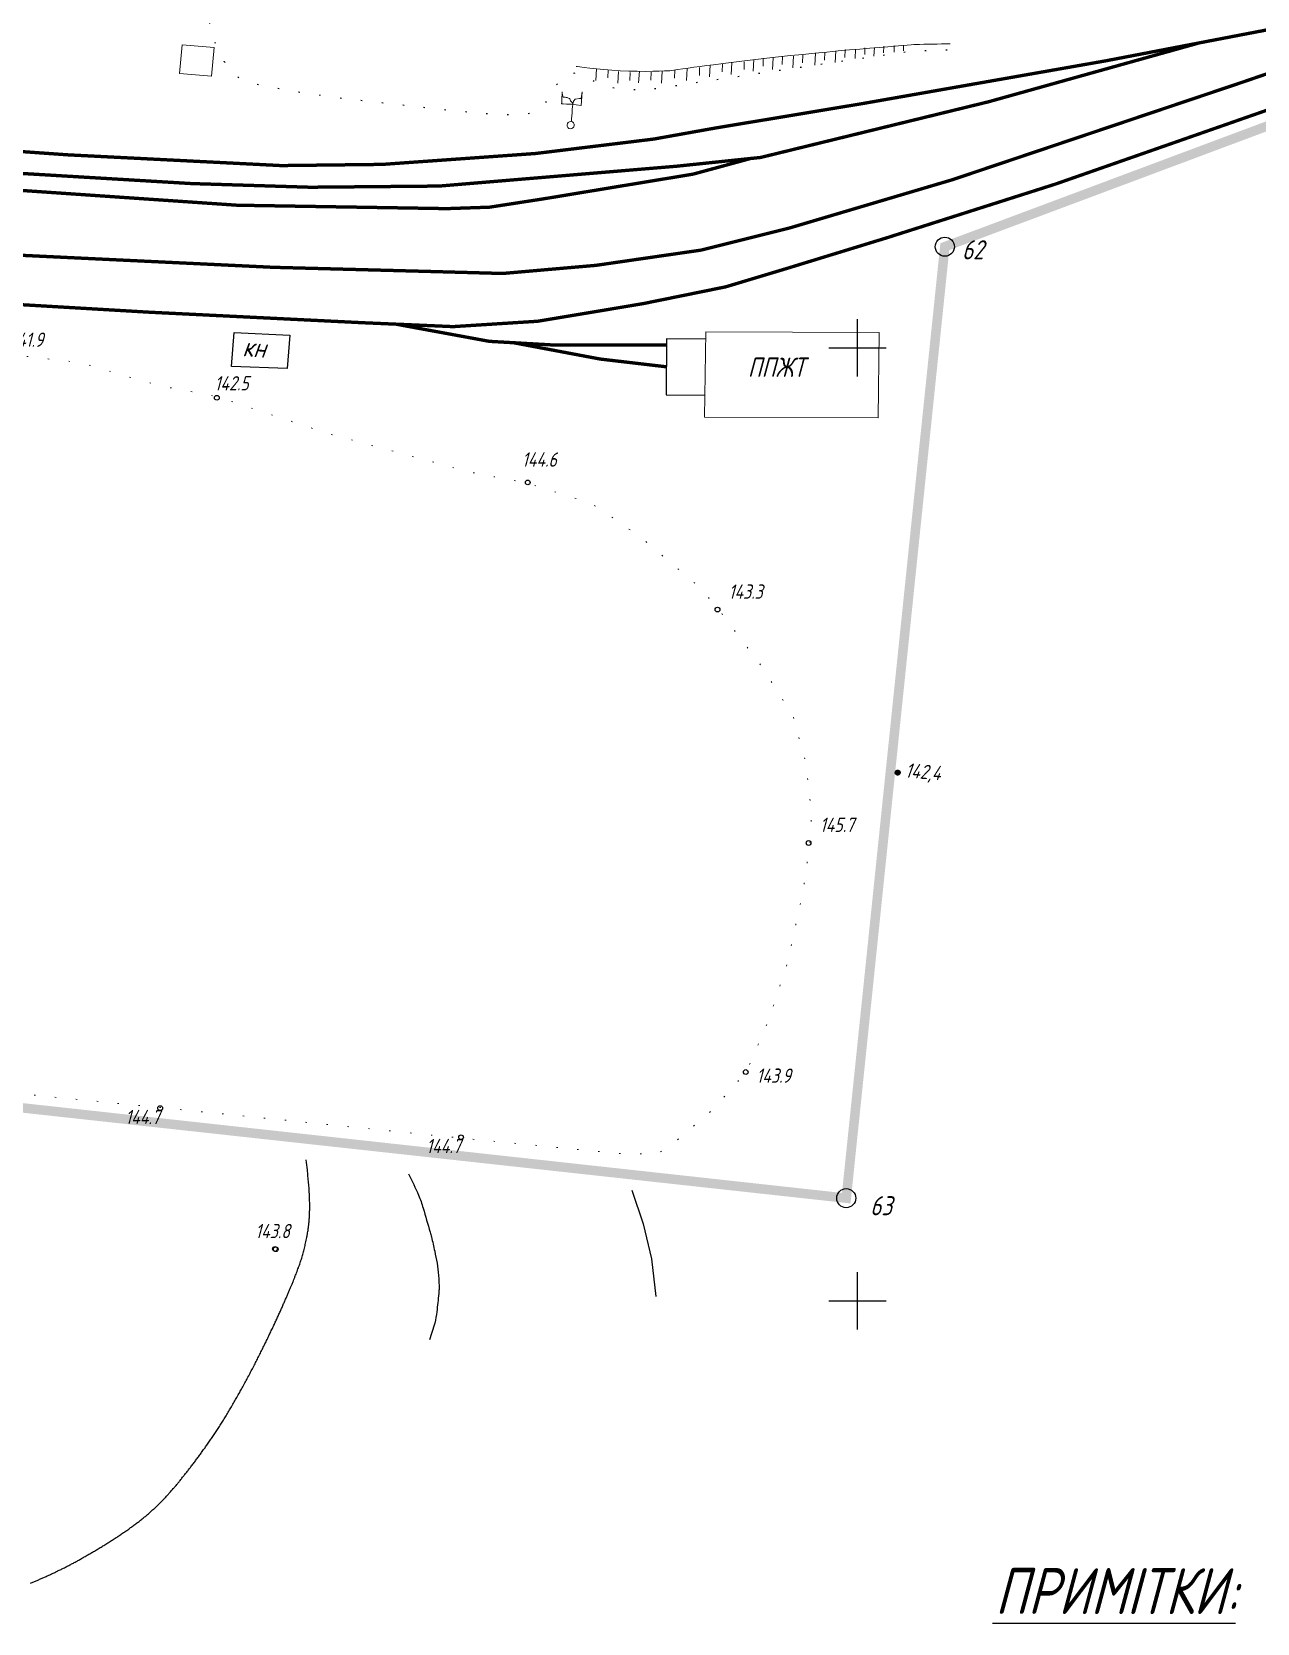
# Model space of a CAD drawing. Header units: millimetres. Extents: x 0 to 841, y 0 to 594.
# Drawn here: x 650.7 to 744, y 92.4 to 213.6 of the extents above; entities that cross this region are included whole.
import ezdxf

# ---------------------------------------------------------------- set-up
doc = ezdxf.new("R2010")
doc.units = ezdxf.units.MM
doc.linetypes.add('KONTUR', pattern=[1.5, 0, -1.5])
for name, color, linetype in [('00_доповнення_топоплан', 7, 'Continuous'), ('01_Відвал_62.5', 7, 'Continuous'), ('01_Земельний_відвід_існуючий', 7, 'Continuous'), ('02_умовні', 7, 'Continuous'), ('0_завод', 7, 'Continuous'), ('кресты', 7, 'Continuous'), ('ПИКЕТЫ', 7, 'Continuous'), ('РЕЛЬЕФ', 7, 'Continuous')]:
    doc.layers.add(name, color=color, linetype=linetype)
doc.styles.add('Такие дела', font='GOST_A.TTF', dxfattribs={"oblique": 15})

msp = doc.modelspace()

# ---------------------------------------------------------------- linework, layer by layer
at = {"layer": '00_доповнення_топоплан', "color": 7, "const_width": 0.254, "flags": 128}
for points in [[(754.22, 215.58), (732.48, 211.41), (713.93, 208.15), (702.73, 206.29), (698.04, 205.45), (689.03, 204.35), (677.36, 203.52), (669.64, 203.43), (653.37, 204.25), (648.84, 204.57)], [(649.11, 196.63), (669.03, 195.68), (681.07, 195.36), (686.53, 195.21), (693.64, 195.83), (701.65, 196.99), (708.37, 198.67), (720.79, 202.35), (742.92, 209.79), (754.36, 213.72)], [(648.72, 202.9), (662.81, 202.06), (671.85, 201.78), (681.7, 201.87), (699.77, 203.38), (706.19, 204.05), (723.55, 208.29), (739.58, 212.77)], [(754.84, 211.17), (728.68, 202.03), (715.84, 197.94), (708.01, 195.54), (703.52, 194.19), (697.22, 192.91), (689.2, 191.57), (682.75, 191.16), (675.82, 191.46), (659.59, 192.26), (649.22, 192.87)], [(705.42, 203.97), (701.05, 202.78), (689.67, 200.9), (685.53, 200.26), (682.26, 200.15), (666.29, 200.41), (648.63, 201.62)], [(699.02, 189.75), (690.57, 189.75), (685.51, 190.04), (678.45, 191.34)], [(687.38, 189.93), (693.96, 188.69), (699, 188.1)]]:
    msp.add_lwpolyline(points, dxfattribs=at)
at = {"layer": '00_доповнення_топоплан', "linetype": 'KONTUR', "lineweight": 15, "flags": 128}
msp.add_lwpolyline([(635.3, 131.41), (635.48, 133.39), (636.17, 133.96), (637.28, 133.94), (660.37, 131.67), (683.46, 129.33), (695.59, 128.15), (698.29, 128.13), (699.59, 128.97), (702.7, 131.65), (705.11, 134.42), (706.82, 138.39), (708.26, 142.76), (709.44, 148.28), (709.94, 151.78), (710.06, 154.11), (709.63, 157.91), (708.67, 161.45), (706.33, 165.19), (702.98, 169.62), (701.56, 171.27), (697.32, 174.9), (694, 177.25), (693.04, 177.78), (688.46, 179.23), (684.06, 180.07), (673.32, 182.98), (664.77, 185.83), (660.24, 186.69), (654.41, 188.41), (649.24, 189.01), (639.36, 189.99), (632.04, 191.08), (624.41, 191.68), (621.13, 191.8), (608.64, 193), (603.13, 193.31), (597.63, 193.17), (594.31, 193.2), (583.44, 192.74), (581.78, 193.12), (579.21, 193.84), (576.27, 194.25), (573.91, 194.37), (572.42, 194.13), (571.48, 193.87), (570.52, 193.96), (566.01, 194.64), (556.93, 196.3), (553.18, 196.52), (547.64, 196.97), (545.33, 196.73), (537.04, 196.76), (526.3, 198.01), (521.32, 199.38), (520.07, 199.52), (518.75, 198.61), (517.16, 195.96), (515.18, 194.01), (513.88, 193.31), (510.2, 192.25), (502.93, 191.51), (497.76, 191.19), (491.81, 190.69), (488.18, 190.73), (487.02, 190.43), (486.45, 190.07), (485.28, 187.76), (484.65, 185.16), (484.62, 184.13), (484.83, 183.14), (489.98, 181.24), (496.41, 178.15), (503.18, 174.78), (511.27, 173.62), (518.66, 172.92), (538.29, 170.83), (546.75, 168.99), (547.12, 168.03), (547.16, 163.63), (547.81, 153.77), (548.6, 141.12), (550.11, 134.05), (553.32, 125.49), (556.76, 119.86), (559.81, 117.28), (562.53, 115.94), (567.74, 115.16), (573.4, 114.86), (580.61, 114.27), (583.93, 113.74), (589.27, 110.48), (596.43, 105.74), (602.11, 100.71), (611.59, 99.36), (624.27, 97.99), (626.66, 98.26), (628.04, 99.09), (629.24, 101.39), (629.76, 105.61), (630.12, 110.61), (630.33, 111.18), (631.26, 112.29), (633.86, 114.97), (635.22, 116.9), (635.19, 123.43)], close=True, dxfattribs=at)
at = {"layer": '00_доповнення_топоплан', "color": 7, "linetype": 'Continuous', "lineweight": -3, "flags": 128}
msp.add_lwpolyline([(702, 190.21), (699.02, 190.24), (698.98, 185.96), (701.94, 185.93)], dxfattribs=at)
at = {"layer": '00_доповнення_топоплан', "color": 30, "linetype": 'Continuous'}
for points in [[(650.54, 95.44, 0.002754), (650.8, 95.54, 0.002772), (651.05, 95.64, 0.002581), (651.31, 95.75, 0.002654), (651.56, 95.86, 0.002427), (651.82, 95.98, 0.002516), (652.08, 96.1, 0.002281), (652.35, 96.22, 0.002373), (652.6, 96.35, 0.002134), (652.88, 96.48, 0.002227), (653.14, 96.61, 0.001986), (653.41, 96.75, 0.002081), (653.68, 96.89, 0.00184), (653.96, 97.04, 0.001913), (654.23, 97.19, 0.001719), (654.51, 97.35, 0.001704), (654.79, 97.51, 0.001727), (655.07, 97.67, 0.001662), (655.36, 97.84, 0.001927), (655.64, 98, 0.001765), (655.94, 98.18, 0.002142), (656.21, 98.35, 0.001928), (656.51, 98.54, 0.002391), (656.78, 98.71, 0.002138), (657.08, 98.9, 0.002705), (657.35, 99.08, 0.002405), (657.64, 99.28, 0.003104), (657.9, 99.45, 0.002744), (658.18, 99.66, 0.003614), (658.43, 99.84, 0.003227), (658.7, 100.04, 0.004221), (658.94, 100.23, 0.004012), (659.19, 100.43, 0.004602), (659.42, 100.61, 0.004513), (659.64, 100.81, 0.004396), (659.86, 101.01, 0.00459), (660.07, 101.2, 0.004106), (660.28, 101.4, 0.004456), (660.47, 101.59, 0.003715), (660.68, 101.8, 0.00416), (660.86, 101.99, 0.003191), (661.06, 102.21, 0.003714), (661.23, 102.4, 0.002573), (661.43, 102.63, 0.003147), (661.59, 102.82, 0.001904), (661.79, 103.06, 0.002407), (661.95, 103.26, 0.001327), (662.14, 103.5, 0.001511), (662.31, 103.71, 0.001198), (662.51, 103.96, 0.001273), (662.69, 104.19, 0.001587), (662.87, 104.42, 0.001412), (663.07, 104.68, 0.001846), (663.25, 104.93, 0.001607), (663.45, 105.2, 0.002001), (663.64, 105.46, 0.001779), (663.85, 105.75, 0.002136), (664.04, 106.02, 0.00193), (664.25, 106.32, 0.002253), (664.44, 106.6, 0.002062), (664.65, 106.91, 0.002352), (664.85, 107.21, 0.002212), (665.05, 107.54, 0.002399), (665.26, 107.86, 0.002414), (665.46, 108.19, 0.002213), (665.67, 108.54, 0.002291), (665.87, 108.87, 0.001803), (666.08, 109.24, 0.002001), (666.28, 109.58, 0.001553), (666.49, 109.96, 0.001747), (666.68, 110.3, 0.001384), (666.89, 110.69, 0.001547), (667.07, 111.03, 0.001252), (667.28, 111.42, 0.001391), (667.46, 111.77, 0.00115), (667.66, 112.15, 0.001268), (667.84, 112.5, 0.001074), (668.02, 112.87, 0.001173), (668.2, 113.22, 0.001025), (668.37, 113.58, 0.001107), (668.54, 113.91, 0.001003), (668.71, 114.26, 0.001075), (668.86, 114.59, 0.001), (669.02, 114.92, 0.001061), (669.17, 115.23, 0.000993), (669.31, 115.55, 0.001052), (669.45, 115.85, 0.000988), (669.59, 116.15, 0.001046), (669.72, 116.44, 0.000988), (669.84, 116.73, 0.001046), (669.96, 117, 0.000995), (670.08, 117.27, 0.001052), (670.19, 117.52, 0.00101), (670.29, 117.77, 0.001023), (670.39, 118.01, 0.001079), (670.48, 118.22, 0.000946), (670.58, 118.47, 0.001403), (670.66, 118.66, 0.001192), (670.75, 118.89, 0.002194), (670.82, 119.06, 0.001773), (670.9, 119.28, 0.002878), (670.96, 119.45, 0.002436), (671.04, 119.66, 0.003371), (671.1, 119.83, 0.003023), (671.16, 120.02, 0.003637), (671.22, 120.2, 0.00343), (671.27, 120.39, 0.003628), (671.33, 120.57, 0.003581), (671.38, 120.76, 0.003365), (671.42, 120.95, 0.003194), (671.47, 121.15, 0.003192), (671.51, 121.33, 0.00245), (671.56, 121.56, 0.004094), (671.6, 121.76, 0.003203), (671.65, 122.02, 0.00666), (671.69, 122.23, 0.00493), (671.73, 122.52, 0.007335), (671.76, 122.78, 0.005969), (671.79, 123.1, 0.00698), (671.81, 123.41, 0.006179), (671.82, 123.76, 0.006295), (671.83, 124.14, 0.005875), (671.82, 124.54, 0.005505), (671.81, 124.98, 0.005316), (671.78, 125.44, 0.004734), (671.78, 125.5, 0.000292), (671.69, 126.48, 0.008425), (671.65, 126.91, 0.004679), (671.55, 127.68)], [(679.35, 126.61, -0.017768), (680.12, 124.99, -0.03042), (680.47, 124, -0.001637), (681, 122.16, -0.008569), (681.1, 121.81, -0.00822), (681.35, 120.72, -0.009871), (681.53, 119.81, -0.024382), (681.64, 118.88, -0.021112), (681.68, 117.81, -0.02146), (681.66, 117.5, -0.004728), (681.51, 116.1, -0.035764), (681.35, 115.25, -0.022709), (680.95, 113.97)]]:
    msp.add_lwpolyline(points, format="xyb", dxfattribs=at)
msp.add_lwpolyline([(696.38, 125.36), (697.24, 122.81), (697.86, 120.15), (698.21, 117.27)], dxfattribs=at)
at = {"layer": '00_доповнення_топоплан', "color": 7, "linetype": 'Continuous'}
for centre in [(660.43, 131.62), (683.36, 129.4), (669.24, 120.87)]:
    msp.add_circle(centre, 0.181, dxfattribs=at)
at = {"layer": '01_Відвал_62.5', "color": 7, "linetype": 'Continuous', "lineweight": -3, "flags": 128}
msp.add_lwpolyline([(666.06, 190.72), (670.32, 190.52), (670.1, 187.96), (665.86, 188.13), (666.06, 190.72)], dxfattribs=at)
at = {"layer": '01_Земельний_відвід_існуючий', "color": 2, "linetype": 'Continuous', "lineweight": 50, "const_width": 0.726}
msp.add_lwpolyline([(836, 233.45), (810.64, 228.13), (792.73, 224.38), (720.22, 197.25), (712.71, 124.76), (634.88, 133.29), (634.73, 126.58), (634.02, 95.91), (544.55, 105.03)], dxfattribs=at)
at = {"layer": '01_Земельний_відвід_існуючий', "color": 7, "linetype": 'Continuous', "lineweight": -3}
for centre in [(720.22, 197.25), (712.71, 124.76)]:
    msp.add_circle(centre, 0.726, dxfattribs=at)
at = {"layer": '0_завод', "lineweight": 15}
for p, q in [((662.1, 212.63), (661.91, 210.44)), ((664.54, 212.42), (662.1, 212.63)), ((664.35, 210.23), (664.54, 212.42)), ((661.91, 210.44), (664.35, 210.23)), ((661.91, 210.44), (661.91, 210.44))]:
    msp.add_line(p, q, dxfattribs=at)
at = {"layer": '0_завод', "color": 73, "lineweight": 15}
msp.add_ellipse((691.71, 206.51), major_axis=(0.024, 0.276), ratio=0.998689, dxfattribs=at)
at = {"layer": '0_завод', "lineweight": 15}
for points in [[(717.96, 212.65), (717.75, 212.64), (712.46, 212.24), (707.55, 211.71)], [(711.92, 212.17), (711.92, 212.17), (711.87, 211.28), (711.87, 211.28)], [(712.64, 212.27), (712.64, 212.27), (712.61, 211.66), (712.61, 211.66)], [(713.41, 212.31), (713.41, 212.31), (713.38, 211.6), (713.38, 211.6)], [(714.13, 212.41), (714.13, 212.41), (714.12, 211.9), (714.12, 211.9)], [(714.85, 212.42), (714.85, 212.42), (714.82, 211.76), (714.82, 211.76)], [(715.57, 212.52), (715.57, 212.52), (715.55, 212.02), (715.55, 212.02)], [(716.37, 212.58), (716.37, 212.58), (716.35, 212.06), (716.35, 212.06)], [(717.08, 212.55), (717.08, 212.55), (717.08, 212.18), (717.08, 212.18)], [(720.64, 212.71), (719.75, 212.68), (718.86, 212.69), (717.96, 212.65)], [(707.55, 211.71), (704, 211.33), (700.66, 210.86), (699.28, 210.66)], [(702.33, 211.09), (702.33, 211.09), (702.28, 210.2), (702.28, 210.2)], [(703.29, 211.17), (703.29, 211.17), (703.26, 210.56), (703.26, 210.56)], [(703.98, 211.27), (703.98, 211.27), (703.93, 210.37), (703.93, 210.37)], [(704.94, 211.34), (704.94, 211.34), (704.92, 210.74), (704.92, 210.74)], [(705.67, 211.52), (705.67, 211.52), (705.62, 210.62), (705.62, 210.62)], [(706.39, 211.62), (706.39, 211.62), (706.37, 211.01), (706.37, 211.01)], [(707.14, 211.63), (707.14, 211.63), (707.09, 210.74), (707.09, 210.74)], [(707.86, 211.73), (707.86, 211.73), (707.83, 211.12), (707.83, 211.12)], [(708.68, 211.76), (708.68, 211.76), (708.63, 210.87), (708.63, 210.87)], [(709.4, 211.86), (709.4, 211.86), (709.38, 211.25), (709.38, 211.25)], [(710.36, 211.96), (710.36, 211.96), (710.31, 211.07), (710.31, 211.07)], [(711.09, 212.06), (711.09, 212.06), (711.06, 211.45), (711.06, 211.45)], [(693.68, 210.8), (693.68, 210.8), (693.63, 209.91), (693.63, 209.91)], [(694.57, 210.73), (694.57, 210.73), (694.55, 210.12), (694.55, 210.12)], [(695.36, 210.61), (695.36, 210.61), (695.31, 209.71), (695.31, 209.71)], [(696.25, 210.53), (696.25, 210.53), (696.22, 209.92), (696.22, 209.92)], [(696.95, 210.63), (696.95, 210.63), (696.89, 209.73), (696.89, 209.73)], [(697.84, 210.55), (697.84, 210.55), (697.81, 209.94), (697.81, 209.94)], [(698.69, 210.61), (698.69, 210.61), (698.64, 209.71), (698.64, 209.71)], [(699.65, 210.69), (699.65, 210.69), (699.62, 210.08), (699.62, 210.08)], [(700.59, 210.82), (700.59, 210.82), (700.53, 209.92), (700.53, 209.92)], [(701.54, 210.89), (701.54, 210.89), (701.52, 210.29), (701.52, 210.29)], [(702.01, 190.77), (702.01, 190.77), (715.23, 190.71), (715.23, 190.71)], [(715.23, 190.71), (715.23, 190.71), (715.14, 184.21), (715.14, 184.21)], [(716.65, 157.36), (716.74, 157.36), (716.82, 157.27), (716.81, 157.17)]]:
    msp.add_open_spline(points, degree=3, dxfattribs=at)
for points, knots in [([(695.48, 210.65), (695.48, 210.65), (693.77, 210.74), (692.15, 211), (692.12, 210.99)], [0.8, 0.8, 0.8, 0.8, 0.8, 1, 1, 1, 1]), ([(699.28, 210.66), (699.28, 210.66), (699.08, 210.64), (697.24, 210.56), (695.48, 210.65)], [0.6, 0.6, 0.6, 0.6, 0.6, 0.8, 0.8, 0.8, 0.8]), ([(701.92, 184.27), (701.92, 184.27), (701.92, 184.27), (702.01, 190.77), (702.01, 190.77)], [0.75, 0.75, 0.75, 0.75, 0.75, 1, 1, 1, 1]), ([(715.14, 184.21), (715.14, 184.21), (715.14, 184.21), (701.92, 184.27), (701.92, 184.27)], [0.5, 0.5, 0.5, 0.5, 0.5, 0.75, 0.75, 0.75, 0.75]), ([(716.81, 157.17), (716.8, 157.07), (716.71, 156.99), (716.61, 157), (716.61, 157), (716.51, 157.01), (716.44, 157.1), (716.45, 157.2), (716.45, 157.2), (716.46, 157.3), (716.55, 157.37), (716.65, 157.36)], [0.25, 0.25, 0.25, 0.25, 0.5, 0.5, 0.5, 0.5, 0.75, 0.75, 0.75, 0.75, 1, 1, 1, 1])]:
    msp.add_open_spline(points, degree=3, knots=knots, dxfattribs=at)
at = {"layer": '0_завод', "color": 73, "lineweight": 15}
for points, knots in [([(691.02, 208.13), (691.02, 208.13), (691.02, 208.13), (691.06, 209.04), (691.06, 209.04)], [0.5625, 0.5625, 0.5625, 0.5625, 0.56250001, 0.625, 0.625, 0.625, 0.625]), ([(691.06, 209.04), (691.06, 209.04), (691.06, 209.02), (691.12, 208.64), (691.14, 208.64)], [0.625, 0.625, 0.625, 0.625, 0.62500001, 0.6875, 0.6875, 0.6875, 0.6875]), ([(691.14, 208.64), (691.14, 208.64), (691.14, 208.64), (691.42, 208.62), (691.42, 208.62)], [0.6875, 0.6875, 0.6875, 0.6875, 0.68750001, 0.75, 0.75, 0.75, 0.75]), ([(691.42, 208.62), (691.42, 208.62), (691.42, 208.62), (691.65, 208.52), (691.65, 208.52)], [0.75, 0.75, 0.75, 0.75, 0.75000001, 0.8125, 0.8125, 0.8125, 0.8125]), ([(691.75, 208.11), (691.75, 208.11), (691.75, 208.11), (691.02, 208.13), (691.02, 208.13)], [0.5, 0.5, 0.5, 0.5, 0.50000001, 0.5625, 0.5625, 0.5625, 0.5625]), ([(691.65, 208.52), (691.65, 208.52), (691.65, 208.52), (691.71, 208.37), (691.71, 208.37)], [0.8125, 0.8125, 0.8125, 0.8125, 0.81250001, 0.875, 0.875, 0.875, 0.875]), ([(691.71, 208.37), (691.71, 208.37), (691.71, 208.37), (691.87, 208.14), (691.87, 208.14)], [0.875, 0.875, 0.875, 0.875, 0.87500001, 0.9375, 0.9375, 0.9375, 0.9375]), ([(691.87, 208.14), (691.87, 208.14), (691.87, 208.14), (691.76, 206.78), (691.76, 206.78)], [0.9375, 0.9375, 0.9375, 0.9375, 0.93750001, 1, 1, 1, 1])]:
    msp.add_open_spline(points, degree=3, knots=knots, dxfattribs=at)
for points in [[(692.06, 208.5), (692.06, 208.5), (692.38, 208.55), (692.38, 208.55)], [(692.38, 208.55), (692.38, 208.55), (692.38, 208.53), (692.38, 208.53)], [(692.38, 208.53), (692.38, 208.53), (692.5, 208.54), (692.5, 208.54)], [(692.5, 208.54), (692.5, 208.54), (692.58, 209.05), (692.58, 209.05)], [(692.58, 209.05), (692.58, 209.05), (692.5, 208.01), (692.5, 208.01)], [(692.5, 208.01), (692.5, 208.01), (691.75, 208.11), (691.75, 208.11)], [(691.87, 208.1), (691.87, 208.1), (691.93, 208.35), (691.93, 208.35)], [(691.93, 208.35), (691.93, 208.35), (692.06, 208.5), (692.06, 208.5)]]:
    msp.add_open_spline(points, degree=3, dxfattribs=at)
at = {"layer": '0_завод'}
for points in [[(716.45, 157.2), (716.45, 157.23), (716.46, 157.25), (716.47, 157.27)], [(716.45, 157.15), (716.45, 157.15), (716.46, 157.25), (716.46, 157.25)], [(716.45, 157.2), (716.45, 157.22), (716.45, 157.24), (716.46, 157.25)], [(716.45, 157.19), (716.45, 157.19), (716.45, 157.2), (716.45, 157.2)], [(716.45, 157.19), (716.45, 157.19), (716.45, 157.2), (716.45, 157.2)], [(716.46, 157.11), (716.46, 157.11), (716.48, 157.28), (716.48, 157.28)], [(716.46, 157.25), (716.47, 157.26), (716.47, 157.27), (716.48, 157.28)], [(716.46, 157.13), (716.46, 157.13), (716.47, 157.27), (716.47, 157.27)], [(716.47, 157.1), (716.47, 157.1), (716.49, 157.3), (716.49, 157.3)], [(716.47, 157.27), (716.47, 157.28), (716.48, 157.29), (716.49, 157.3)], [(716.48, 157.08), (716.48, 157.08), (716.5, 157.31), (716.5, 157.31)], [(716.48, 157.09), (716.48, 157.09), (716.49, 157.31), (716.49, 157.31)], [(716.48, 157.28), (716.48, 157.29), (716.49, 157.3), (716.49, 157.31)], [(716.49, 157.07), (716.49, 157.07), (716.51, 157.32), (716.51, 157.32)], [(716.49, 157.31), (716.5, 157.31), (716.5, 157.32), (716.51, 157.32)], [(716.49, 157.3), (716.49, 157.3), (716.5, 157.31), (716.5, 157.31)], [(716.5, 157.06), (716.5, 157.06), (716.53, 157.33), (716.53, 157.33)], [(716.5, 157.06), (716.5, 157.06), (716.52, 157.33), (716.52, 157.33)], [(716.5, 157.31), (716.51, 157.32), (716.51, 157.32), (716.52, 157.33)], [(716.51, 157.05), (716.51, 157.05), (716.53, 157.34), (716.53, 157.34)], [(716.51, 157.32), (716.52, 157.33), (716.52, 157.33), (716.53, 157.33)], [(716.52, 157.04), (716.52, 157.04), (716.55, 157.35), (716.55, 157.35)], [(716.52, 157.04), (716.52, 157.04), (716.54, 157.34), (716.54, 157.34)], [(716.52, 157.33), (716.52, 157.33), (716.53, 157.33), (716.53, 157.34)], [(716.53, 157.03), (716.53, 157.03), (716.56, 157.35), (716.56, 157.35)], [(716.53, 157.34), (716.54, 157.34), (716.54, 157.34), (716.55, 157.35)], [(716.53, 157.33), (716.53, 157.34), (716.54, 157.34), (716.54, 157.34)], [(716.54, 157.02), (716.54, 157.02), (716.57, 157.36), (716.57, 157.36)], [(716.54, 157.03), (716.54, 157.03), (716.56, 157.35), (716.56, 157.35)], [(716.54, 157.34), (716.55, 157.35), (716.55, 157.35), (716.56, 157.35)], [(716.55, 157.02), (716.55, 157.02), (716.58, 157.36), (716.58, 157.36)], [(716.55, 157.35), (716.55, 157.35), (716.56, 157.35), (716.56, 157.35)], [(716.56, 157.01), (716.56, 157.01), (716.59, 157.36), (716.59, 157.36)], [(716.56, 157.02), (716.56, 157.02), (716.59, 157.36), (716.59, 157.36)], [(716.56, 157.35), (716.57, 157.36), (716.57, 157.36), (716.58, 157.36)], [(716.56, 157.35), (716.56, 157.35), (716.57, 157.36), (716.57, 157.36)], [(716.57, 157.01), (716.57, 157.01), (716.6, 157.36), (716.6, 157.36)], [(716.57, 157.36), (716.58, 157.36), (716.58, 157.36), (716.59, 157.36)], [(716.58, 157.01), (716.58, 157.01), (716.61, 157.36), (716.61, 157.36)], [(716.58, 157.36), (716.58, 157.36), (716.59, 157.36), (716.59, 157.36)], [(716.59, 157.01), (716.59, 157.01), (716.62, 157.37), (716.62, 157.37)], [(716.59, 157.01), (716.59, 157.01), (716.62, 157.37), (716.62, 157.37)], [(716.59, 157.36), (716.6, 157.36), (716.6, 157.36), (716.61, 157.36)], [(716.59, 157.36), (716.59, 157.36), (716.6, 157.36), (716.6, 157.36)], [(716.6, 157.01), (716.6, 157.01), (716.63, 157.37), (716.63, 157.37)], [(716.6, 157.36), (716.61, 157.36), (716.61, 157.36), (716.62, 157.37)], [(716.61, 157), (716.61, 157), (716.64, 157.37), (716.64, 157.37)], [(716.61, 157.36), (716.61, 157.36), (716.62, 157.37), (716.62, 157.37)], [(716.61, 157), (716.61, 157), (716.65, 157.36), (716.65, 157.36)], [(716.62, 157.37), (716.63, 157.37), (716.63, 157.37), (716.64, 157.37)], [(716.62, 157.37), (716.62, 157.37), (716.63, 157.37), (716.63, 157.37)], [(716.62, 157), (716.62, 157), (716.65, 157.36), (716.65, 157.36)], [(716.63, 157.37), (716.63, 157.37), (716.64, 157.37), (716.64, 157.37)], [(716.63, 157), (716.63, 157), (716.66, 157.36), (716.66, 157.36)], [(716.64, 157.37), (716.64, 157.37), (716.64, 157.37), (716.64, 157.37)], [(716.64, 157.37), (716.64, 157.37), (716.65, 157.36), (716.65, 157.36)], [(716.64, 157.37), (716.64, 157.37), (716.65, 157.36), (716.65, 157.36)], [(716.64, 157), (716.64, 157), (716.67, 157.36), (716.67, 157.36)], [(716.64, 157), (716.64, 157), (716.67, 157.36), (716.67, 157.36)], [(716.65, 157), (716.65, 157), (716.68, 157.36), (716.68, 157.36)], [(716.65, 157.36), (716.66, 157.36), (716.66, 157.36), (716.67, 157.36)], [(716.65, 157.36), (716.65, 157.36), (716.65, 157.36), (716.65, 157.36)], [(716.65, 157.36), (716.65, 157.36), (716.66, 157.36), (716.66, 157.36)], [(716.65, 157.36), (716.65, 157.36), (716.65, 157.36), (716.65, 157.36)], [(716.66, 157), (716.66, 157), (716.69, 157.36), (716.69, 157.36)], [(716.66, 157.36), (716.66, 157.36), (716.67, 157.36), (716.67, 157.36)], [(716.67, 157.36), (716.67, 157.36), (716.69, 157.36), (716.69, 157.36)], [(716.67, 157.36), (716.67, 157.36), (716.68, 157.36), (716.68, 157.36)], [(716.67, 157.01), (716.67, 157.01), (716.7, 157.35), (716.7, 157.35)], [(716.67, 157.01), (716.67, 157.01), (716.7, 157.35), (716.7, 157.35)], [(716.68, 157.36), (716.69, 157.36), (716.69, 157.36), (716.7, 157.35)], [(716.68, 157.01), (716.68, 157.01), (716.71, 157.35), (716.71, 157.35)], [(716.69, 157.36), (716.69, 157.35), (716.7, 157.35), (716.7, 157.35)], [(716.69, 157.01), (716.69, 157.01), (716.72, 157.34), (716.72, 157.34)], [(716.7, 157.35), (716.7, 157.35), (716.72, 157.34), (716.72, 157.34)], [(716.7, 157.35), (716.7, 157.35), (716.7, 157.35), (716.71, 157.35)], [(716.7, 157.02), (716.7, 157.02), (716.73, 157.34), (716.73, 157.34)], [(716.7, 157.01), (716.7, 157.01), (716.72, 157.34), (716.72, 157.34)], [(716.71, 157.35), (716.71, 157.34), (716.72, 157.34), (716.72, 157.34)], [(716.71, 157.02), (716.71, 157.02), (716.74, 157.33), (716.74, 157.33)], [(716.72, 157.34), (716.73, 157.34), (716.73, 157.33), (716.74, 157.33)], [(716.72, 157.34), (716.72, 157.34), (716.73, 157.34), (716.73, 157.34)], [(716.72, 157.03), (716.72, 157.03), (716.74, 157.33), (716.74, 157.33)], [(716.73, 157.34), (716.73, 157.33), (716.74, 157.33), (716.74, 157.33)], [(716.73, 157.03), (716.73, 157.03), (716.75, 157.32), (716.75, 157.32)], [(716.73, 157.04), (716.73, 157.04), (716.76, 157.31), (716.76, 157.31)], [(716.74, 157.33), (716.75, 157.32), (716.75, 157.32), (716.76, 157.31)], [(716.74, 157.33), (716.74, 157.33), (716.75, 157.32), (716.75, 157.32)], [(716.74, 157.04), (716.74, 157.04), (716.76, 157.31), (716.76, 157.31)], [(716.75, 157.32), (716.76, 157.32), (716.76, 157.31), (716.76, 157.31)], [(716.75, 157.05), (716.75, 157.05), (716.77, 157.3), (716.77, 157.3)], [(716.76, 157.31), (716.77, 157.3), (716.77, 157.3), (716.78, 157.29)], [(716.76, 157.31), (716.76, 157.31), (716.77, 157.3), (716.77, 157.3)], [(716.76, 157.06), (716.76, 157.06), (716.78, 157.29), (716.78, 157.29)], [(716.76, 157.06), (716.76, 157.06), (716.78, 157.28), (716.78, 157.28)], [(716.77, 157.3), (716.78, 157.29), (716.78, 157.29), (716.78, 157.28)], [(716.77, 157.07), (716.77, 157.07), (716.79, 157.27), (716.79, 157.27)], [(716.78, 157.29), (716.78, 157.28), (716.79, 157.28), (716.79, 157.27)], [(716.78, 157.28), (716.79, 157.27), (716.79, 157.26), (716.8, 157.26)], [(716.78, 157.08), (716.78, 157.08), (716.8, 157.26), (716.8, 157.26)], [(716.79, 157.27), (716.79, 157.26), (716.8, 157.25), (716.8, 157.24)], [(716.79, 157.1), (716.79, 157.1), (716.8, 157.24), (716.8, 157.24)], [(716.8, 157.26), (716.8, 157.24), (716.8, 157.23), (716.81, 157.22)], [(716.8, 157.12), (716.8, 157.12), (716.81, 157.22), (716.81, 157.22)], [(716.81, 157.22), (716.81, 157.2), (716.81, 157.19), (716.81, 157.17)]]:
    msp.add_open_spline(points, degree=3, dxfattribs=at)
for points, knots in [([(716.46, 157.25), (716.46, 157.25), (716.46, 157.25), (716.45, 157.15), (716.45, 157.15)], [0.5, 0.5, 0.5, 0.5, 0.5, 0.75, 0.75, 0.75, 0.75]), ([(716.46, 157.13), (716.46, 157.13), (716.45, 157.15), (716.45, 157.17), (716.45, 157.19)], [0.75, 0.75, 0.75, 0.75, 0.75, 1, 1, 1, 1]), ([(716.45, 157.15), (716.45, 157.15), (716.45, 157.16), (716.45, 157.18), (716.45, 157.19)], [0.75, 0.75, 0.75, 0.75, 0.75, 1, 1, 1, 1]), ([(716.46, 157.11), (716.46, 157.11), (716.46, 157.12), (716.45, 157.14), (716.45, 157.15)], [0.75, 0.75, 0.75, 0.75, 0.75, 1, 1, 1, 1]), ([(716.48, 157.28), (716.48, 157.28), (716.48, 157.28), (716.46, 157.11), (716.46, 157.11)], [0.5, 0.5, 0.5, 0.5, 0.5, 0.75, 0.75, 0.75, 0.75]), ([(716.47, 157.27), (716.47, 157.27), (716.47, 157.27), (716.46, 157.13), (716.46, 157.13)], [0.5, 0.5, 0.5, 0.5, 0.5, 0.75, 0.75, 0.75, 0.75]), ([(716.47, 157.1), (716.47, 157.1), (716.46, 157.11), (716.46, 157.12), (716.46, 157.13)], [0.75, 0.75, 0.75, 0.75, 0.75, 1, 1, 1, 1]), ([(716.48, 157.09), (716.48, 157.09), (716.47, 157.1), (716.47, 157.1), (716.46, 157.11)], [0.75, 0.75, 0.75, 0.75, 0.75, 1, 1, 1, 1]), ([(716.49, 157.3), (716.49, 157.3), (716.49, 157.3), (716.47, 157.1), (716.47, 157.1)], [0.5, 0.5, 0.5, 0.5, 0.5, 0.75, 0.75, 0.75, 0.75]), ([(716.48, 157.08), (716.48, 157.08), (716.48, 157.08), (716.47, 157.09), (716.47, 157.1)], [0.75, 0.75, 0.75, 0.75, 0.75, 1, 1, 1, 1]), ([(716.5, 157.31), (716.5, 157.31), (716.5, 157.31), (716.48, 157.08), (716.48, 157.08)], [0.5, 0.5, 0.5, 0.5, 0.5, 0.75, 0.75, 0.75, 0.75]), ([(716.49, 157.31), (716.49, 157.31), (716.49, 157.31), (716.48, 157.09), (716.48, 157.09)], [0.5, 0.5, 0.5, 0.5, 0.5, 0.75, 0.75, 0.75, 0.75]), ([(716.49, 157.07), (716.49, 157.07), (716.48, 157.08), (716.48, 157.08), (716.48, 157.09)], [0.75, 0.75, 0.75, 0.75, 0.75, 1, 1, 1, 1]), ([(716.5, 157.06), (716.5, 157.06), (716.49, 157.07), (716.49, 157.07), (716.48, 157.08)], [0.75, 0.75, 0.75, 0.75, 0.75, 1, 1, 1, 1]), ([(716.51, 157.32), (716.51, 157.32), (716.51, 157.32), (716.49, 157.07), (716.49, 157.07)], [0.5, 0.5, 0.5, 0.5, 0.5, 0.75, 0.75, 0.75, 0.75]), ([(716.5, 157.06), (716.5, 157.06), (716.5, 157.06), (716.49, 157.06), (716.49, 157.07)], [0.75, 0.75, 0.75, 0.75, 0.75, 1, 1, 1, 1]), ([(716.53, 157.33), (716.53, 157.33), (716.53, 157.33), (716.5, 157.06), (716.5, 157.06)], [0.5, 0.5, 0.5, 0.5, 0.5, 0.75, 0.75, 0.75, 0.75]), ([(716.52, 157.33), (716.52, 157.33), (716.52, 157.33), (716.5, 157.06), (716.5, 157.06)], [0.5, 0.5, 0.5, 0.5, 0.5, 0.75, 0.75, 0.75, 0.75]), ([(716.52, 157.04), (716.52, 157.04), (716.51, 157.05), (716.51, 157.05), (716.5, 157.06)], [0.75, 0.75, 0.75, 0.75, 0.75, 1, 1, 1, 1]), ([(716.51, 157.05), (716.51, 157.05), (716.5, 157.05), (716.5, 157.06), (716.5, 157.06)], [0.75, 0.75, 0.75, 0.75, 0.75, 1, 1, 1, 1]), ([(716.53, 157.34), (716.53, 157.34), (716.53, 157.34), (716.51, 157.05), (716.51, 157.05)], [0.5, 0.5, 0.5, 0.5, 0.5, 0.75, 0.75, 0.75, 0.75]), ([(716.52, 157.04), (716.52, 157.04), (716.52, 157.04), (716.51, 157.04), (716.51, 157.05)], [0.75, 0.75, 0.75, 0.75, 0.75, 1, 1, 1, 1]), ([(716.55, 157.35), (716.55, 157.35), (716.55, 157.35), (716.52, 157.04), (716.52, 157.04)], [0.5, 0.5, 0.5, 0.5, 0.5, 0.75, 0.75, 0.75, 0.75]), ([(716.54, 157.34), (716.54, 157.34), (716.54, 157.34), (716.52, 157.04), (716.52, 157.04)], [0.5, 0.5, 0.5, 0.5, 0.5, 0.75, 0.75, 0.75, 0.75]), ([(716.54, 157.03), (716.54, 157.03), (716.53, 157.03), (716.53, 157.03), (716.52, 157.04)], [0.75, 0.75, 0.75, 0.75, 0.75, 1, 1, 1, 1]), ([(716.53, 157.03), (716.53, 157.03), (716.52, 157.04), (716.52, 157.04), (716.52, 157.04)], [0.75, 0.75, 0.75, 0.75, 0.75, 1, 1, 1, 1]), ([(716.56, 157.35), (716.56, 157.35), (716.56, 157.35), (716.53, 157.03), (716.53, 157.03)], [0.5, 0.5, 0.5, 0.5, 0.5, 0.75, 0.75, 0.75, 0.75]), ([(716.54, 157.02), (716.54, 157.02), (716.54, 157.03), (716.53, 157.03), (716.53, 157.03)], [0.75, 0.75, 0.75, 0.75, 0.75, 1, 1, 1, 1]), ([(716.57, 157.36), (716.57, 157.36), (716.57, 157.36), (716.54, 157.02), (716.54, 157.02)], [0.5, 0.5, 0.5, 0.5, 0.5, 0.75, 0.75, 0.75, 0.75]), ([(716.56, 157.35), (716.56, 157.35), (716.56, 157.35), (716.54, 157.03), (716.54, 157.03)], [0.5, 0.5, 0.5, 0.5, 0.5, 0.75, 0.75, 0.75, 0.75]), ([(716.55, 157.02), (716.55, 157.02), (716.55, 157.02), (716.54, 157.03), (716.54, 157.03)], [0.75, 0.75, 0.75, 0.75, 0.75, 1, 1, 1, 1]), ([(716.56, 157.02), (716.56, 157.02), (716.56, 157.02), (716.54, 157.02), (716.54, 157.02)], [0.75, 0.75, 0.75, 0.75, 0.75, 1, 1, 1, 1]), ([(716.58, 157.36), (716.58, 157.36), (716.58, 157.36), (716.55, 157.02), (716.55, 157.02)], [0.5, 0.5, 0.5, 0.5, 0.5, 0.75, 0.75, 0.75, 0.75]), ([(716.56, 157.01), (716.56, 157.01), (716.56, 157.02), (716.55, 157.02), (716.55, 157.02)], [0.75, 0.75, 0.75, 0.75, 0.75, 1, 1, 1, 1]), ([(716.59, 157.36), (716.59, 157.36), (716.59, 157.36), (716.56, 157.01), (716.56, 157.01)], [0.5, 0.5, 0.5, 0.5, 0.5, 0.75, 0.75, 0.75, 0.75]), ([(716.59, 157.36), (716.59, 157.36), (716.59, 157.36), (716.56, 157.02), (716.56, 157.02)], [0.5, 0.5, 0.5, 0.5, 0.5, 0.75, 0.75, 0.75, 0.75]), ([(716.57, 157.01), (716.57, 157.01), (716.57, 157.01), (716.56, 157.02), (716.56, 157.02)], [0.75, 0.75, 0.75, 0.75, 0.75, 1, 1, 1, 1]), ([(716.58, 157.01), (716.58, 157.01), (716.57, 157.01), (716.57, 157.01), (716.56, 157.01)], [0.75, 0.75, 0.75, 0.75, 0.75, 1, 1, 1, 1]), ([(716.6, 157.36), (716.6, 157.36), (716.6, 157.36), (716.57, 157.01), (716.57, 157.01)], [0.5, 0.5, 0.5, 0.5, 0.5, 0.75, 0.75, 0.75, 0.75]), ([(716.59, 157.01), (716.59, 157.01), (716.58, 157.01), (716.58, 157.01), (716.57, 157.01)], [0.75, 0.75, 0.75, 0.75, 0.75, 1, 1, 1, 1]), ([(716.61, 157.36), (716.61, 157.36), (716.61, 157.36), (716.58, 157.01), (716.58, 157.01)], [0.5, 0.5, 0.5, 0.5, 0.5, 0.75, 0.75, 0.75, 0.75]), ([(716.59, 157.01), (716.59, 157.01), (716.59, 157.01), (716.58, 157.01), (716.58, 157.01)], [0.75, 0.75, 0.75, 0.75, 0.75, 1, 1, 1, 1]), ([(716.62, 157.37), (716.62, 157.37), (716.62, 157.37), (716.59, 157.01), (716.59, 157.01)], [0.5, 0.5, 0.5, 0.5, 0.5, 0.75, 0.75, 0.75, 0.75]), ([(716.62, 157.37), (716.62, 157.37), (716.62, 157.37), (716.59, 157.01), (716.59, 157.01)], [0.5, 0.5, 0.5, 0.5, 0.5, 0.75, 0.75, 0.75, 0.75]), ([(716.61, 157), (716.61, 157), (716.6, 157), (716.6, 157.01), (716.59, 157.01)], [0.75, 0.75, 0.75, 0.75, 0.75, 1, 1, 1, 1]), ([(716.6, 157.01), (716.6, 157.01), (716.6, 157.01), (716.59, 157.01), (716.59, 157.01)], [0.75, 0.75, 0.75, 0.75, 0.75, 1, 1, 1, 1]), ([(716.63, 157.37), (716.63, 157.37), (716.63, 157.37), (716.6, 157.01), (716.6, 157.01)], [0.5, 0.5, 0.5, 0.5, 0.5, 0.75, 0.75, 0.75, 0.75]), ([(716.61, 157), (716.61, 157), (716.61, 157), (716.6, 157), (716.6, 157.01)], [0.8, 0.8, 0.8, 0.8, 0.8, 1, 1, 1, 1]), ([(716.64, 157.37), (716.64, 157.37), (716.64, 157.37), (716.61, 157), (716.61, 157)], [0.5, 0.5, 0.5, 0.5, 0.5, 0.75, 0.75, 0.75, 0.75]), ([(716.65, 157.36), (716.65, 157.36), (716.65, 157.36), (716.61, 157), (716.61, 157)], [0.6, 0.6, 0.6, 0.6, 0.6, 0.8, 0.8, 0.8, 0.8]), ([(716.63, 157), (716.63, 157), (716.62, 157), (716.62, 157), (716.61, 157)], [0.8, 0.8, 0.8, 0.8, 0.8, 1, 1, 1, 1]), ([(716.62, 157), (716.62, 157), (716.62, 157), (716.61, 157), (716.61, 157)], [0.7142857, 0.7142857, 0.7142857, 0.7142857, 0.7142857, 0.8571429, 0.8571429, 0.8571429, 0.8571429]), ([(716.61, 157), (716.61, 157), (716.61, 157), (716.61, 157), (716.61, 157)], [0.8571429, 0.8571429, 0.8571429, 0.8571429, 0.8571429, 1, 1, 1, 1]), ([(716.65, 157.36), (716.65, 157.36), (716.65, 157.36), (716.62, 157), (716.62, 157)], [0.5714286, 0.5714286, 0.5714286, 0.5714286, 0.5714286, 0.7142857, 0.7142857, 0.7142857, 0.7142857]), ([(716.64, 157), (716.64, 157), (716.64, 157), (716.62, 157), (716.62, 157)], [0.75, 0.75, 0.75, 0.75, 0.75, 1, 1, 1, 1]), ([(716.66, 157.36), (716.66, 157.36), (716.66, 157.36), (716.63, 157), (716.63, 157)], [0.6, 0.6, 0.6, 0.6, 0.6, 0.8, 0.8, 0.8, 0.8]), ([(716.64, 157), (716.64, 157), (716.64, 157), (716.63, 157), (716.63, 157)], [0.75, 0.75, 0.75, 0.75, 0.75, 1, 1, 1, 1]), ([(716.67, 157.36), (716.67, 157.36), (716.67, 157.36), (716.64, 157), (716.64, 157)], [0.5, 0.5, 0.5, 0.5, 0.5, 0.75, 0.75, 0.75, 0.75]), ([(716.67, 157.36), (716.67, 157.36), (716.67, 157.36), (716.64, 157), (716.64, 157)], [0.5, 0.5, 0.5, 0.5, 0.5, 0.75, 0.75, 0.75, 0.75]), ([(716.66, 157), (716.66, 157), (716.66, 157), (716.64, 157), (716.64, 157)], [0.75, 0.75, 0.75, 0.75, 0.75, 1, 1, 1, 1]), ([(716.65, 157), (716.65, 157), (716.65, 157), (716.64, 157), (716.64, 157)], [0.75, 0.75, 0.75, 0.75, 0.75, 1, 1, 1, 1]), ([(716.68, 157.36), (716.68, 157.36), (716.68, 157.36), (716.65, 157), (716.65, 157)], [0.5, 0.5, 0.5, 0.5, 0.5, 0.75, 0.75, 0.75, 0.75]), ([(716.67, 157.01), (716.67, 157.01), (716.66, 157.01), (716.66, 157), (716.65, 157)], [0.75, 0.75, 0.75, 0.75, 0.75, 1, 1, 1, 1]), ([(716.69, 157.36), (716.69, 157.36), (716.69, 157.36), (716.66, 157), (716.66, 157)], [0.5, 0.5, 0.5, 0.5, 0.5, 0.75, 0.75, 0.75, 0.75]), ([(716.67, 157.01), (716.67, 157.01), (716.67, 157.01), (716.66, 157), (716.66, 157)], [0.75, 0.75, 0.75, 0.75, 0.75, 1, 1, 1, 1]), ([(716.7, 157.35), (716.7, 157.35), (716.7, 157.35), (716.67, 157.01), (716.67, 157.01)], [0.5, 0.5, 0.5, 0.5, 0.5, 0.75, 0.75, 0.75, 0.75]), ([(716.7, 157.35), (716.7, 157.35), (716.7, 157.35), (716.67, 157.01), (716.67, 157.01)], [0.5, 0.5, 0.5, 0.5, 0.5, 0.75, 0.75, 0.75, 0.75]), ([(716.69, 157.01), (716.69, 157.01), (716.68, 157.01), (716.68, 157.01), (716.67, 157.01)], [0.75, 0.75, 0.75, 0.75, 0.75, 1, 1, 1, 1]), ([(716.68, 157.01), (716.68, 157.01), (716.68, 157.01), (716.67, 157.01), (716.67, 157.01)], [0.75, 0.75, 0.75, 0.75, 0.75, 1, 1, 1, 1]), ([(716.71, 157.35), (716.71, 157.35), (716.71, 157.35), (716.68, 157.01), (716.68, 157.01)], [0.5, 0.5, 0.5, 0.5, 0.5, 0.75, 0.75, 0.75, 0.75]), ([(716.7, 157.01), (716.7, 157.01), (716.69, 157.01), (716.69, 157.01), (716.68, 157.01)], [0.75, 0.75, 0.75, 0.75, 0.75, 1, 1, 1, 1]), ([(716.72, 157.34), (716.72, 157.34), (716.72, 157.34), (716.69, 157.01), (716.69, 157.01)], [0.5, 0.5, 0.5, 0.5, 0.5, 0.75, 0.75, 0.75, 0.75]), ([(716.7, 157.02), (716.7, 157.02), (716.7, 157.02), (716.69, 157.01), (716.69, 157.01)], [0.75, 0.75, 0.75, 0.75, 0.75, 1, 1, 1, 1]), ([(716.73, 157.34), (716.73, 157.34), (716.73, 157.34), (716.7, 157.02), (716.7, 157.02)], [0.5, 0.5, 0.5, 0.5, 0.5, 0.75, 0.75, 0.75, 0.75]), ([(716.72, 157.34), (716.72, 157.34), (716.72, 157.34), (716.7, 157.01), (716.7, 157.01)], [0.5, 0.5, 0.5, 0.5, 0.5, 0.75, 0.75, 0.75, 0.75]), ([(716.72, 157.03), (716.72, 157.03), (716.71, 157.02), (716.71, 157.02), (716.7, 157.02)], [0.75, 0.75, 0.75, 0.75, 0.75, 1, 1, 1, 1]), ([(716.71, 157.02), (716.71, 157.02), (716.71, 157.02), (716.7, 157.02), (716.7, 157.01)], [0.75, 0.75, 0.75, 0.75, 0.75, 1, 1, 1, 1]), ([(716.74, 157.33), (716.74, 157.33), (716.74, 157.33), (716.71, 157.02), (716.71, 157.02)], [0.5, 0.5, 0.5, 0.5, 0.5, 0.75, 0.75, 0.75, 0.75]), ([(716.73, 157.03), (716.73, 157.03), (716.72, 157.03), (716.72, 157.02), (716.71, 157.02)], [0.75, 0.75, 0.75, 0.75, 0.75, 1, 1, 1, 1]), ([(716.74, 157.33), (716.74, 157.33), (716.74, 157.33), (716.72, 157.03), (716.72, 157.03)], [0.5, 0.5, 0.5, 0.5, 0.5, 0.75, 0.75, 0.75, 0.75]), ([(716.73, 157.04), (716.73, 157.04), (716.73, 157.03), (716.72, 157.03), (716.72, 157.03)], [0.75, 0.75, 0.75, 0.75, 0.75, 1, 1, 1, 1]), ([(716.75, 157.32), (716.75, 157.32), (716.75, 157.32), (716.73, 157.03), (716.73, 157.03)], [0.5, 0.5, 0.5, 0.5, 0.5, 0.75, 0.75, 0.75, 0.75]), ([(716.76, 157.31), (716.76, 157.31), (716.76, 157.31), (716.73, 157.04), (716.73, 157.04)], [0.5, 0.5, 0.5, 0.5, 0.5, 0.75, 0.75, 0.75, 0.75]), ([(716.75, 157.05), (716.75, 157.05), (716.74, 157.04), (716.74, 157.04), (716.73, 157.04)], [0.75, 0.75, 0.75, 0.75, 0.75, 1, 1, 1, 1]), ([(716.74, 157.04), (716.74, 157.04), (716.74, 157.04), (716.73, 157.03), (716.73, 157.03)], [0.75, 0.75, 0.75, 0.75, 0.75, 1, 1, 1, 1]), ([(716.76, 157.31), (716.76, 157.31), (716.76, 157.31), (716.74, 157.04), (716.74, 157.04)], [0.5, 0.5, 0.5, 0.5, 0.5, 0.75, 0.75, 0.75, 0.75]), ([(716.76, 157.06), (716.76, 157.06), (716.75, 157.05), (716.75, 157.05), (716.74, 157.04)], [0.75, 0.75, 0.75, 0.75, 0.75, 1, 1, 1, 1]), ([(716.77, 157.3), (716.77, 157.3), (716.77, 157.3), (716.75, 157.05), (716.75, 157.05)], [0.5, 0.5, 0.5, 0.5, 0.5, 0.75, 0.75, 0.75, 0.75]), ([(716.76, 157.06), (716.76, 157.06), (716.76, 157.06), (716.75, 157.05), (716.75, 157.05)], [0.75, 0.75, 0.75, 0.75, 0.75, 1, 1, 1, 1]), ([(716.78, 157.29), (716.78, 157.29), (716.78, 157.29), (716.76, 157.06), (716.76, 157.06)], [0.5, 0.5, 0.5, 0.5, 0.5, 0.75, 0.75, 0.75, 0.75]), ([(716.78, 157.28), (716.78, 157.28), (716.78, 157.28), (716.76, 157.06), (716.76, 157.06)], [0.5, 0.5, 0.5, 0.5, 0.5, 0.75, 0.75, 0.75, 0.75]), ([(716.78, 157.08), (716.78, 157.08), (716.78, 157.08), (716.77, 157.07), (716.76, 157.06)], [0.75, 0.75, 0.75, 0.75, 0.75, 1, 1, 1, 1]), ([(716.77, 157.07), (716.77, 157.07), (716.77, 157.07), (716.76, 157.06), (716.76, 157.06)], [0.75, 0.75, 0.75, 0.75, 0.75, 1, 1, 1, 1]), ([(716.79, 157.27), (716.79, 157.27), (716.79, 157.27), (716.77, 157.07), (716.77, 157.07)], [0.5, 0.5, 0.5, 0.5, 0.5, 0.75, 0.75, 0.75, 0.75]), ([(716.79, 157.1), (716.79, 157.1), (716.79, 157.09), (716.78, 157.08), (716.77, 157.07)], [0.75, 0.75, 0.75, 0.75, 0.75, 1, 1, 1, 1]), ([(716.8, 157.26), (716.8, 157.26), (716.8, 157.26), (716.78, 157.08), (716.78, 157.08)], [0.5, 0.5, 0.5, 0.5, 0.5, 0.75, 0.75, 0.75, 0.75]), ([(716.8, 157.12), (716.8, 157.12), (716.79, 157.11), (716.79, 157.1), (716.78, 157.08)], [0.75, 0.75, 0.75, 0.75, 0.75, 1, 1, 1, 1]), ([(716.8, 157.24), (716.81, 157.22), (716.81, 157.19), (716.81, 157.17), (716.81, 157.17), (716.81, 157.14), (716.8, 157.12), (716.79, 157.1)], [0.3333333, 0.3333333, 0.3333333, 0.3333333, 0.6666667, 0.6666667, 0.6666667, 0.6666667, 1, 1, 1, 1]), ([(716.8, 157.24), (716.8, 157.24), (716.8, 157.24), (716.79, 157.1), (716.79, 157.1)], [0.5, 0.5, 0.5, 0.5, 0.5, 0.75, 0.75, 0.75, 0.75]), ([(716.81, 157.22), (716.81, 157.22), (716.81, 157.22), (716.8, 157.12), (716.8, 157.12)], [0.5, 0.5, 0.5, 0.5, 0.5, 0.75, 0.75, 0.75, 0.75]), ([(716.81, 157.17), (716.81, 157.17), (716.81, 157.15), (716.8, 157.13), (716.8, 157.12)], [0.6666667, 0.6666667, 0.6666667, 0.6666667, 0.6666667, 1, 1, 1, 1])]:
    msp.add_open_spline(points, degree=3, knots=knots, dxfattribs=at)
at = {"layer": 'кресты', "color": 3, "linetype": 'Continuous'}
for p, q in [((713.57, 187.36), (713.57, 191.72)), ((713.57, 187.36), (713.57, 191.72)), ((713.57, 187.36), (713.57, 191.72)), ((713.57, 187.36), (713.57, 191.72)), ((711.39, 189.54), (715.75, 189.54)), ((713.57, 114.76), (713.57, 119.12)), ((713.57, 114.76), (713.57, 119.12)), ((711.39, 116.94), (715.75, 116.94)), ((711.39, 116.94), (715.75, 116.94))]:
    msp.add_line(p, q, dxfattribs=at)
at = {"layer": 'ПИКЕТЫ', "color": 7, "linetype": 'Continuous'}
for centre in [(664.75, 185.74), (688.44, 179.29), (702.9, 169.6), (709.84, 151.82), (705.05, 134.37), (669.18, 120.89)]:
    msp.add_circle(centre, 0.181, dxfattribs=at)
at = {"layer": 'РЕЛЬЕФ', "linetype": 'KONTUR', "flags": 128}
msp.add_lwpolyline([(720.4, 212.23), (717.47, 212.11), (716.85, 212.02), (706.32, 210.48), (699.54, 209.48), (699.52, 209.48), (699, 209.38), (697.71, 209.23), (696.52, 209.19), (695.47, 209.26), (695.19, 209.29), (694.53, 209.45), (693.62, 209.79), (692.88, 210.12), (692.02, 210.46), (691.91, 210.45), (691.88, 210.45), (691.5, 210.33), (691.13, 210.1), (690.74, 209.72), (690.37, 209.24), (690.26, 208.98), (689.94, 208.43), (689.56, 207.99), (689.14, 207.66), (688.68, 207.44), (688.27, 207.33), (687.99, 207.3), (686.78, 207.29), (685.07, 207.38), (682.28, 207.65), (679.66, 207.94), (673.97, 208.58), (670.57, 209.07), (668.25, 209.51), (666.99, 209.82), (666.6, 209.99), (666.19, 210.29), (665.76, 210.74), (665.32, 211.37), (664.87, 212.2), (664.48, 213.15), (664.29, 213.84), (664.29, 213.85), (664.23, 214.16), (663.92, 215.62), (663.87, 216.41), (663.94, 217.1), (664.11, 217.71), (664.37, 218.25), (664.72, 218.73), (665.17, 219.16), (665.6, 219.47), (666.8, 220.27), (667.82, 220.89), (668.54, 221.21), (669.09, 221.35), (669.54, 221.38), (670.78, 221.32), (672.29, 221.13), (674.41, 220.75), (677, 220.23), (677.17, 220.19), (678.41, 220.04), (680.51, 219.96), (682.5, 219.92), (683.66, 219.82), (684.55, 219.65), (685.78, 219.28), (687, 218.81), (688.18, 218.23), (689.28, 217.57), (689.42, 217.47), (689.52, 217.47), (689.64, 217.49), (690.16, 217.58), (691.6, 217.76), (693.11, 217.84), (694.72, 217.82), (695.36, 217.78), (696.62, 217.64), (698.53, 217.29), (701.62, 216.73), (703.73, 216.47), (706.5, 216.23), (708.95, 216.08), (711.17, 215.9), (715.42, 215.54), (715.66, 215.53), (716.69, 215.56), (717.5, 215.66), (719.1, 215.96), (719.78, 216.05), (722.51, 216.24), (723.83, 216.3), (724.72, 216.38), (730.56, 216.93), (735.28, 217.26), (738.13, 217.38), (745.62, 217.64), (746.51, 217.72), (748.49, 217.97), (748.9, 218.03), (750.95, 218.43), (752.95, 218.92), (754.18, 219.29)], dxfattribs=at)

# ---------------------------------------------------------------- texts
at = {"layer": '00_доповнення_топоплан', "color": 7, "linetype": 'Continuous', "style": 'Такие дела', "oblique": 15}
for s, p in [('141.9', (649.09, 189.62)), ('142.5', (664.58, 186.3)), ('144.6', (688, 180.49)), ('143.3', (703.75, 170.43)), ('145.7', (710.7, 152.66)), ('143.9', (705.87, 133.55)), ('144.7', (657.78, 130.4)), ('144.7', (680.71, 128.19)), ('143.8', (667.68, 121.71))]:
    msp.add_text(s, height=1.089, dxfattribs=at).set_placement(p)
at = {"layer": '01_Земельний_відвід_існуючий', "color": 7, "linetype": 'Continuous', "lineweight": -3, "char_height": 1.452, "attachment_point": 1, "style": 'Такие дела'}
for s, insert in [('62', (721.53, 197.74)), ('63', (714.53, 124.91))]:
    msp.add_mtext_dynamic_manual_height_columns(s, width=5.049, gutter_width=15, heights=[0], dxfattribs=dict(at, insert=insert))
at = {"layer": '02_умовні', "color": 7, "style": 'Такие дела', "oblique": 15}
msp.add_text('%%UПРИМІТКИ:', height=3.5, dxfattribs=at).set_placement((724.04, 93.08))
at = {"layer": '0_завод', "style": 'Такие дела', "oblique": 15}
for s, height, p in [('кн', 1.475, (666.69, 188.92)), ('142,4', 1.106, (717.18, 156.82))]:
    msp.add_text(s, height=height, rotation=355.0941, dxfattribs=at).set_placement(p)
msp.add_text('ППЖТ', height=1.475, dxfattribs=at).set_placement((705.21, 187.33))

doc.saveas('drawing.dxf')
